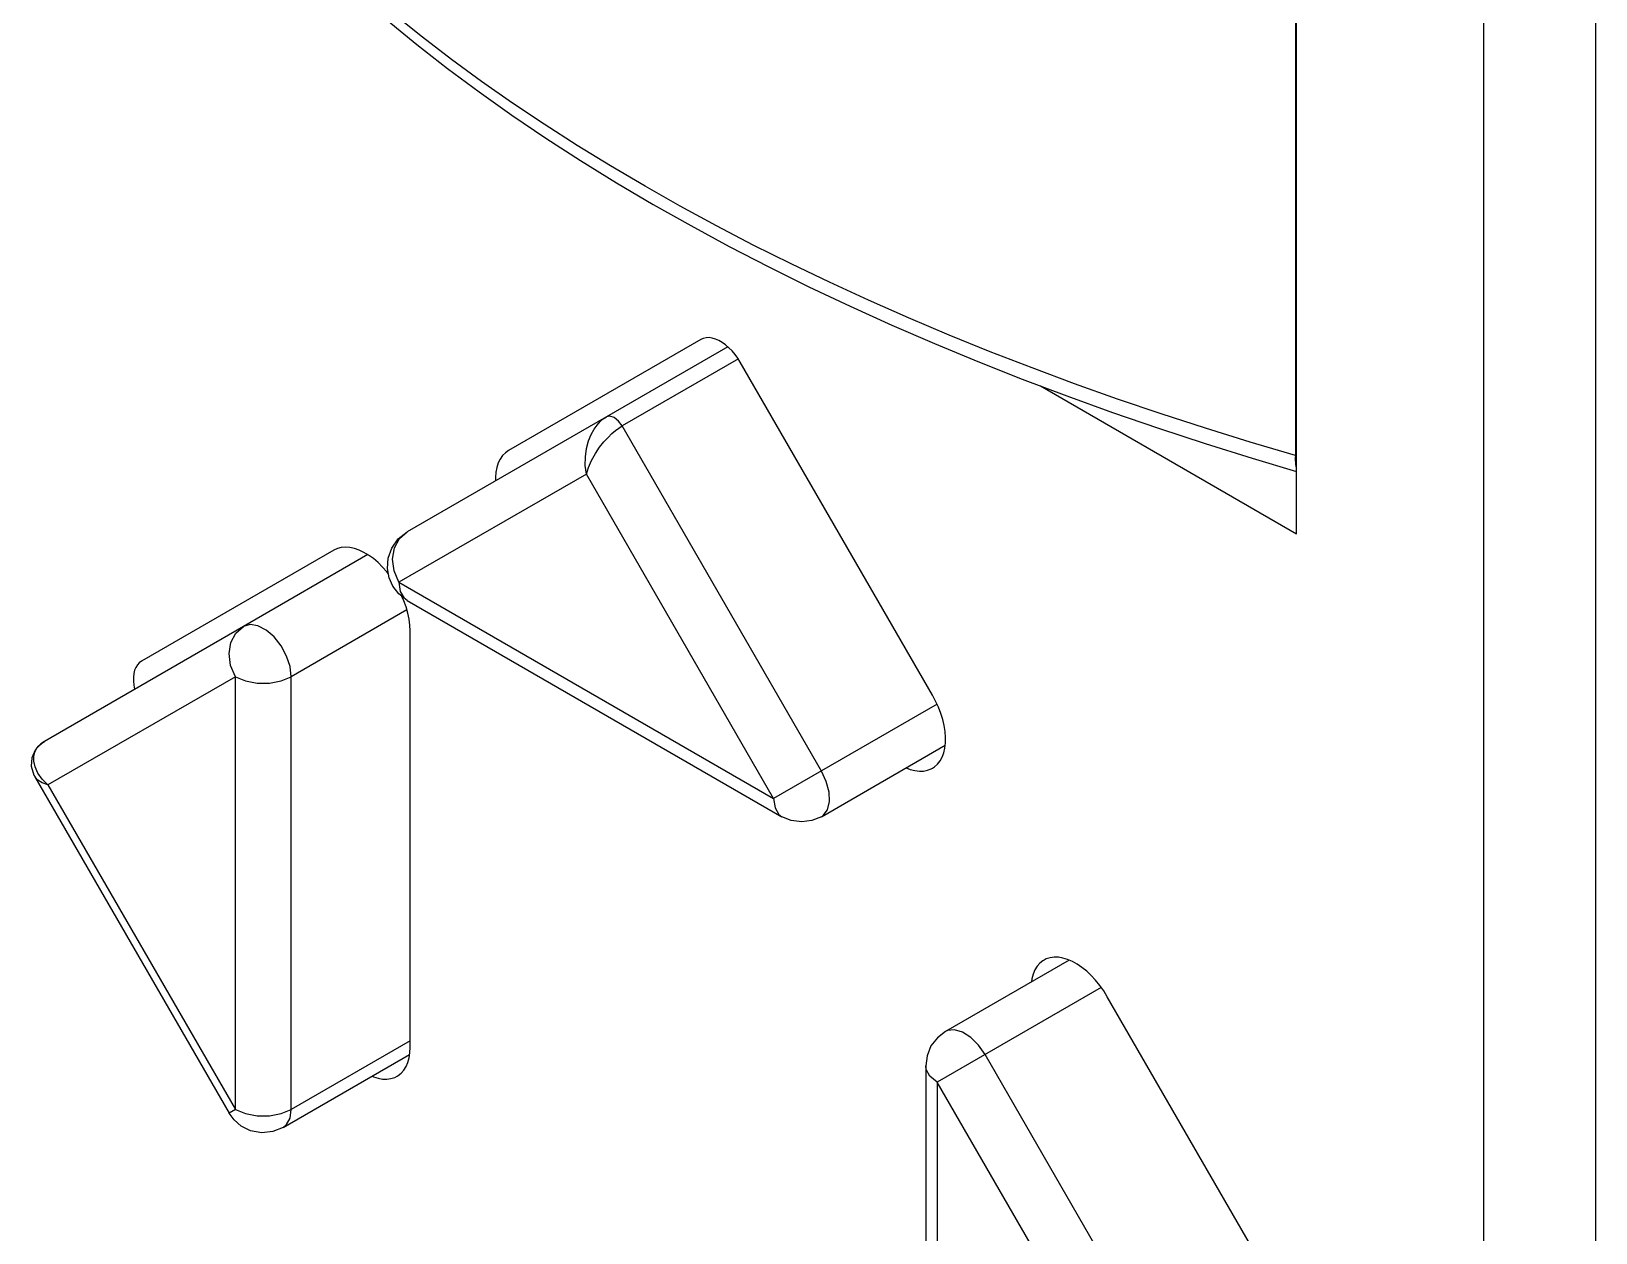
# Model space of a CAD drawing. Extents: x 0 to 420, y 0 to 297.
# Drawn here: x 195.63 to 215.41, y 139.06 to 154.25 of the extents above; entities that cross this region are included whole.
import ezdxf

# ---------------------------------------------------------------- set-up
doc = ezdxf.new("R2010")
doc.units = 0
doc.header["$LTSCALE"] = 23.1
doc.layers.add('40000_ISO', color=7, linetype='CONTINUOUS')

msp = doc.modelspace()

# ---------------------------------------------------------------- linework, layer by layer
at = {"layer": '40000_ISO', "color": 7, "linetype": 'CONTINUOUS'}
for p, q in [((211.63, 147.893), (211.63, 155.323)), ((211.615, 154.988), (211.615, 148.885)), ((213.999, 119.54), (213.999, 154.649)), ((215.413, 119.54), (215.413, 154.649)), ((200.131, 154.388), (200.506, 154.081)), ((200.578, 154.172), (200.223, 154.456)), ((200.945, 153.891), (200.578, 154.172)), ((200.506, 154.081), (200.894, 153.778)), ((200.894, 153.778), (201.295, 153.48)), ((201.324, 153.614), (200.945, 153.891)), ((201.715, 153.34), (201.324, 153.614)), ((201.295, 153.48), (201.71, 153.186)), ((202.118, 153.071), (201.715, 153.34)), ((201.71, 153.186), (202.138, 152.897)), ((202.532, 152.805), (202.118, 153.071)), ((202.138, 152.897), (202.578, 152.612)), ((202.956, 152.544), (202.532, 152.805)), ((202.578, 152.612), (203.03, 152.333)), ((203.392, 152.287), (202.956, 152.544)), ((203.03, 152.333), (203.494, 152.059)), ((203.838, 152.035), (203.392, 152.287)), ((203.494, 152.059), (203.97, 151.79)), ((204.295, 151.787), (203.838, 152.035)), ((203.97, 151.79), (204.458, 151.527)), ((204.761, 151.544), (204.295, 151.787)), ((204.458, 151.527), (204.956, 151.269)), ((205.238, 151.306), (204.761, 151.544)), ((204.956, 151.269), (205.465, 151.017)), ((205.724, 151.074), (205.238, 151.306)), ((205.465, 151.017), (205.985, 150.771)), ((206.219, 150.846), (205.724, 151.074)), ((205.985, 150.771), (206.514, 150.532)), ((206.723, 150.624), (206.219, 150.846)), ((207.236, 150.407), (206.723, 150.624)), ((204.097, 150.351), (201.667, 148.948)), ((204.129, 150.365), (204.097, 150.351)), ((204.164, 150.373), (204.129, 150.365)), ((204.202, 150.374), (204.164, 150.373)), ((204.241, 150.368), (204.202, 150.374)), ((204.283, 150.356), (204.241, 150.368)), ((204.325, 150.337), (204.283, 150.356)), ((204.368, 150.313), (204.325, 150.337)), ((206.514, 150.532), (207.053, 150.298)), ((207.757, 150.196), (207.236, 150.407)), ((204.438, 150.258), (200.384, 147.918)), ((204.41, 150.282), (204.368, 150.313)), ((204.452, 150.247), (204.41, 150.282)), ((204.492, 150.206), (204.452, 150.247)), ((204.53, 150.161), (204.492, 150.206)), ((204.565, 150.113), (204.53, 150.161)), ((207.053, 150.298), (207.602, 150.071)), ((208.287, 149.991), (207.757, 150.196)), ((204.572, 150.105), (203.103, 149.257)), ((204.597, 150.062), (204.565, 150.113)), ((207.026, 145.854), (204.597, 150.062)), ((207.602, 150.071), (208.16, 149.85)), ((208.824, 149.791), (208.287, 149.991)), ((208.16, 149.85), (208.726, 149.636)), ((208.391, 149.763), (211.63, 147.893)), ((209.368, 149.598), (208.824, 149.791)), ((208.726, 149.636), (209.301, 149.429)), ((209.92, 149.41), (209.368, 149.598)), ((202.864, 149.346), (202.903, 149.372)), ((202.949, 149.381), (202.903, 149.372)), ((203.003, 149.362), (202.949, 149.381)), ((203.057, 149.319), (203.003, 149.362)), ((209.301, 149.429), (209.883, 149.228)), ((210.479, 149.229), (209.92, 149.41)), ((202.712, 149.148), (202.749, 149.215)), ((202.749, 149.215), (202.787, 149.269)), ((202.787, 149.269), (202.825, 149.312)), ((202.825, 149.312), (202.864, 149.346)), ((202.925, 149.113), (202.974, 149.161)), ((202.974, 149.161), (203.02, 149.2)), ((203.02, 149.2), (203.063, 149.231)), ((203.103, 149.257), (203.057, 149.319)), ((203.063, 149.231), (203.103, 149.257)), ((205.622, 144.894), (203.103, 149.257)), ((209.883, 149.228), (210.473, 149.035)), ((211.044, 149.054), (210.479, 149.229)), ((202.638, 148.866), (202.654, 148.972)), ((202.654, 148.972), (202.679, 149.067)), ((202.679, 149.067), (202.712, 149.148)), ((202.765, 148.908), (202.818, 148.987)), ((202.818, 148.987), (202.873, 149.055)), ((202.873, 149.055), (202.925, 149.113)), ((210.473, 149.035), (211.071, 148.848)), ((211.615, 148.885), (211.044, 149.054)), ((201.537, 148.789), (201.519, 148.733)), ((201.561, 148.839), (201.537, 148.789)), ((201.591, 148.883), (201.561, 148.839)), ((201.627, 148.919), (201.591, 148.883)), ((201.667, 148.948), (201.627, 148.919)), ((202.637, 148.756), (202.638, 148.866)), ((202.65, 148.648), (202.637, 148.756)), ((202.677, 148.733), (202.716, 148.821)), ((202.716, 148.821), (202.765, 148.908)), ((211.071, 148.848), (211.63, 148.683)), ((211.615, 148.885), (211.614, 148.854)), ((211.614, 148.854), (211.614, 148.824)), ((211.614, 148.824), (211.616, 148.797)), ((211.615, 148.885), (211.63, 148.882)), ((211.616, 148.797), (211.618, 148.771)), ((211.618, 148.771), (211.622, 148.749)), ((202.65, 148.648), (200.281, 147.281)), ((201.507, 148.671), (201.502, 148.605)), ((201.502, 148.605), (201.502, 148.563)), ((201.519, 148.733), (201.507, 148.671)), ((202.65, 148.648), (202.677, 148.733)), ((205.018, 144.546), (202.65, 148.648)), ((211.622, 148.749), (211.627, 148.729)), ((211.627, 148.729), (211.63, 148.721)), ((200.189, 147.713), (200.27, 147.828)), ((200.224, 147.715), (200.287, 147.834)), ((200.27, 147.828), (200.384, 147.918)), ((200.287, 147.834), (200.384, 147.918)), ((199.456, 147.688), (197.026, 146.284)), ((199.886, 147.63), (198.315, 146.723)), ((199.502, 147.709), (199.456, 147.688)), ((199.551, 147.721), (199.502, 147.709)), ((199.603, 147.725), (199.551, 147.721)), ((199.659, 147.721), (199.603, 147.725)), ((199.717, 147.709), (199.659, 147.721)), ((199.776, 147.688), (199.717, 147.709)), ((199.836, 147.659), (199.776, 147.688)), ((199.897, 147.623), (199.836, 147.659)), ((199.957, 147.58), (199.897, 147.623)), ((200.016, 147.53), (199.957, 147.58)), ((200.135, 147.457), (200.144, 147.585)), ((200.144, 147.585), (200.189, 147.713)), ((200.201, 147.574), (200.224, 147.715)), ((200.221, 147.425), (200.201, 147.574)), ((200.073, 147.473), (200.016, 147.53)), ((200.128, 147.412), (200.073, 147.473)), ((200.148, 147.386), (200.128, 147.412)), ((200.156, 147.338), (200.135, 147.457)), ((200.281, 147.281), (200.221, 147.425)), ((200.203, 147.232), (200.156, 147.338)), ((200.278, 147.134), (200.203, 147.232)), ((200.281, 147.281), (205.018, 144.546)), ((200.281, 147.281), (200.298, 147.165)), ((200.384, 147.052), (200.278, 147.134)), ((200.298, 147.165), (200.348, 147.08)), ((200.343, 147.047), (200.319, 147.102)), ((200.371, 146.969), (200.343, 147.047)), ((200.384, 147.052), (205.122, 144.317)), ((200.382, 146.931), (198.919, 146.086)), ((200.393, 146.891), (200.371, 146.969)), ((200.409, 146.815), (200.393, 146.891)), ((200.419, 146.74), (200.409, 146.815)), ((198.315, 146.723), (195.797, 145.269)), ((198.155, 146.521), (198.218, 146.639)), ((198.218, 146.639), (198.315, 146.723)), ((198.399, 146.747), (198.315, 146.723)), ((198.497, 146.731), (198.399, 146.747)), ((198.6, 146.677), (198.497, 146.731)), ((198.701, 146.59), (198.6, 146.677)), ((198.79, 146.477), (198.701, 146.59)), ((200.422, 146.668), (200.419, 146.74)), ((200.422, 141.401), (200.422, 146.668)), ((198.133, 146.38), (198.155, 146.521)), ((198.859, 146.348), (198.79, 146.477)), ((196.953, 146.205), (196.938, 146.168)), ((196.973, 146.237), (196.953, 146.205)), ((196.997, 146.264), (196.973, 146.237)), ((197.026, 146.284), (196.997, 146.264)), ((198.152, 146.23), (198.133, 146.38)), ((198.212, 146.086), (198.152, 146.23)), ((198.904, 146.214), (198.859, 146.348)), ((198.919, 146.086), (198.904, 146.214)), ((198.212, 146.086), (195.843, 144.719)), ((196.928, 146.126), (196.923, 146.08)), ((196.923, 146.08), (196.923, 146.03)), ((196.923, 146.03), (196.928, 145.978)), ((196.938, 146.168), (196.928, 146.126)), ((198.212, 140.616), (198.212, 146.086)), ((198.212, 146.086), (198.339, 146.033)), ((198.339, 146.033), (198.487, 146.005)), ((198.487, 146.005), (198.644, 146.005)), ((198.644, 146.005), (198.792, 146.033)), ((198.792, 146.033), (198.919, 146.086)), ((198.919, 140.616), (198.919, 146.086)), ((196.928, 145.978), (196.937, 145.928)), ((207.067, 145.778), (207.026, 145.854)), ((207.085, 145.739), (205.018, 144.546)), ((207.102, 145.701), (207.067, 145.778)), ((207.132, 145.623), (207.102, 145.701)), ((207.156, 145.545), (207.132, 145.623)), ((207.174, 145.468), (207.156, 145.545)), ((207.186, 145.393), (207.174, 145.468)), ((207.191, 145.32), (207.186, 145.393)), ((195.752, 145.239), (195.679, 145.16)), ((195.699, 145.177), (195.727, 145.214)), ((195.727, 145.214), (195.759, 145.244)), ((195.797, 145.269), (195.752, 145.239)), ((195.759, 145.244), (195.797, 145.269)), ((205.622, 144.317), (207.187, 145.22)), ((207.183, 145.185), (207.19, 145.251)), ((207.19, 145.251), (207.191, 145.32)), ((195.637, 145.063), (195.632, 144.954)), ((195.679, 145.16), (195.637, 145.063)), ((195.664, 145.017), (195.665, 145.079)), ((195.68, 144.946), (195.664, 145.017)), ((195.665, 145.079), (195.677, 145.132)), ((195.677, 145.132), (195.699, 145.177)), ((207.091, 144.982), (207.123, 145.023)), ((207.123, 145.023), (207.149, 145.071)), ((207.149, 145.071), (207.169, 145.125)), ((207.169, 145.125), (207.183, 145.185)), ((195.632, 144.954), (195.666, 144.843)), ((195.666, 144.843), (195.677, 144.823)), ((195.68, 144.817), (195.677, 144.823)), ((195.677, 144.823), (195.677, 144.823)), ((195.677, 144.822), (198.132, 140.57)), ((195.716, 144.869), (195.68, 144.946)), ((195.716, 144.78), (195.68, 144.817)), ((195.77, 144.792), (195.716, 144.869)), ((205.684, 144.762), (205.622, 144.894)), ((206.694, 144.936), (206.746, 144.915)), ((206.746, 144.915), (206.805, 144.9)), ((206.805, 144.9), (206.861, 144.893)), ((206.861, 144.893), (206.915, 144.894)), ((206.915, 144.894), (206.965, 144.904)), ((206.965, 144.904), (207.012, 144.922)), ((207.012, 144.922), (207.026, 144.93)), ((207.026, 144.93), (207.054, 144.948)), ((207.054, 144.948), (207.091, 144.982)), ((195.77, 144.746), (195.716, 144.78)), ((195.843, 144.719), (195.77, 144.792)), ((195.843, 144.719), (195.77, 144.746)), ((195.843, 144.719), (198.212, 140.616)), ((205.719, 144.629), (205.684, 144.762)), ((205.724, 144.507), (205.719, 144.629)), ((205.018, 144.546), (205.036, 144.429)), ((205.036, 144.429), (205.086, 144.345)), ((205.645, 144.333), (205.699, 144.405)), ((205.699, 144.405), (205.724, 144.507)), ((205.086, 144.345), (205.122, 144.317)), ((205.242, 144.267), (205.122, 144.317)), ((205.373, 144.25), (205.242, 144.267)), ((205.503, 144.267), (205.373, 144.25)), ((205.622, 144.317), (205.503, 144.267)), ((205.622, 144.317), (205.645, 144.333)), ((208.756, 142.503), (207.191, 141.599)), ((208.35, 142.425), (208.322, 142.379)), ((208.384, 142.463), (208.35, 142.425)), ((208.423, 142.494), (208.384, 142.463)), ((208.437, 142.503), (208.423, 142.494)), ((208.466, 142.518), (208.437, 142.503)), ((208.514, 142.533), (208.466, 142.518)), ((208.566, 142.54), (208.514, 142.533)), ((208.62, 142.539), (208.566, 142.54)), ((208.677, 142.529), (208.62, 142.539)), ((208.736, 142.511), (208.677, 142.529)), ((208.796, 142.485), (208.736, 142.511)), ((208.857, 142.451), (208.796, 142.485)), ((208.917, 142.41), (208.857, 142.451)), ((208.284, 142.268), (208.278, 142.227)), ((208.3, 142.326), (208.284, 142.268)), ((208.322, 142.379), (208.3, 142.326)), ((208.977, 142.362), (208.917, 142.41)), ((209.034, 142.308), (208.977, 142.362)), ((209.09, 142.248), (209.034, 142.308)), ((209.143, 142.183), (209.09, 142.248)), ((209.16, 142.159), (207.087, 140.962)), ((209.192, 142.114), (209.143, 142.183)), ((209.237, 142.041), (209.192, 142.114)), ((211.668, 137.831), (209.237, 142.041)), ((200.422, 141.484), (198.919, 140.616)), ((207.089, 141.521), (207.008, 141.418)), ((207.191, 141.599), (207.089, 141.521)), ((207.216, 141.612), (207.191, 141.599)), ((207.305, 141.622), (207.216, 141.612)), ((207.406, 141.593), (207.305, 141.622)), ((207.51, 141.527), (207.406, 141.593)), ((207.607, 141.43), (207.51, 141.527)), ((198.815, 140.387), (200.416, 141.311)), ((200.393, 141.211), (200.409, 141.269)), ((200.409, 141.269), (200.419, 141.333)), ((200.419, 141.333), (200.422, 141.401)), ((206.958, 141.295), (206.941, 141.166)), ((207.008, 141.418), (206.958, 141.295)), ((207.691, 141.311), (207.607, 141.43)), ((210.21, 136.948), (207.691, 141.311)), ((200.256, 141.035), (200.271, 141.043)), ((200.271, 141.043), (200.309, 141.074)), ((200.309, 141.074), (200.343, 141.113)), ((200.343, 141.113), (200.371, 141.159)), ((200.371, 141.159), (200.393, 141.211)), ((206.941, 141.166), (206.941, 135.696)), ((206.947, 141.121), (206.941, 141.166)), ((206.995, 141.035), (206.947, 141.121)), ((199.938, 141.035), (199.957, 141.027)), ((199.957, 141.027), (200.016, 141.009)), ((200.016, 141.009), (200.073, 140.999)), ((200.073, 140.999), (200.128, 140.998)), ((200.128, 140.998), (200.179, 141.005)), ((200.179, 141.005), (200.227, 141.02)), ((200.227, 141.02), (200.256, 141.035)), ((207.087, 140.962), (206.995, 141.035)), ((207.087, 140.962), (207.087, 135.492)), ((209.456, 136.859), (207.087, 140.962)), ((198.212, 140.616), (198.132, 140.57)), ((198.196, 140.483), (198.132, 140.57)), ((198.285, 140.406), (198.196, 140.483)), ((198.212, 140.616), (198.339, 140.563)), ((198.339, 140.563), (198.487, 140.535)), ((198.487, 140.535), (198.644, 140.535)), ((198.644, 140.535), (198.792, 140.563)), ((198.792, 140.563), (198.919, 140.616)), ((198.859, 140.423), (198.904, 140.506)), ((198.904, 140.506), (198.919, 140.616)), ((198.404, 140.347), (198.285, 140.406)), ((198.545, 140.32), (198.404, 140.347)), ((198.688, 140.335), (198.545, 140.32)), ((198.815, 140.387), (198.688, 140.335)), ((198.815, 140.387), (198.859, 140.423))]:
    msp.add_line(p, q, dxfattribs=at)

doc.saveas('drawing.dxf')
